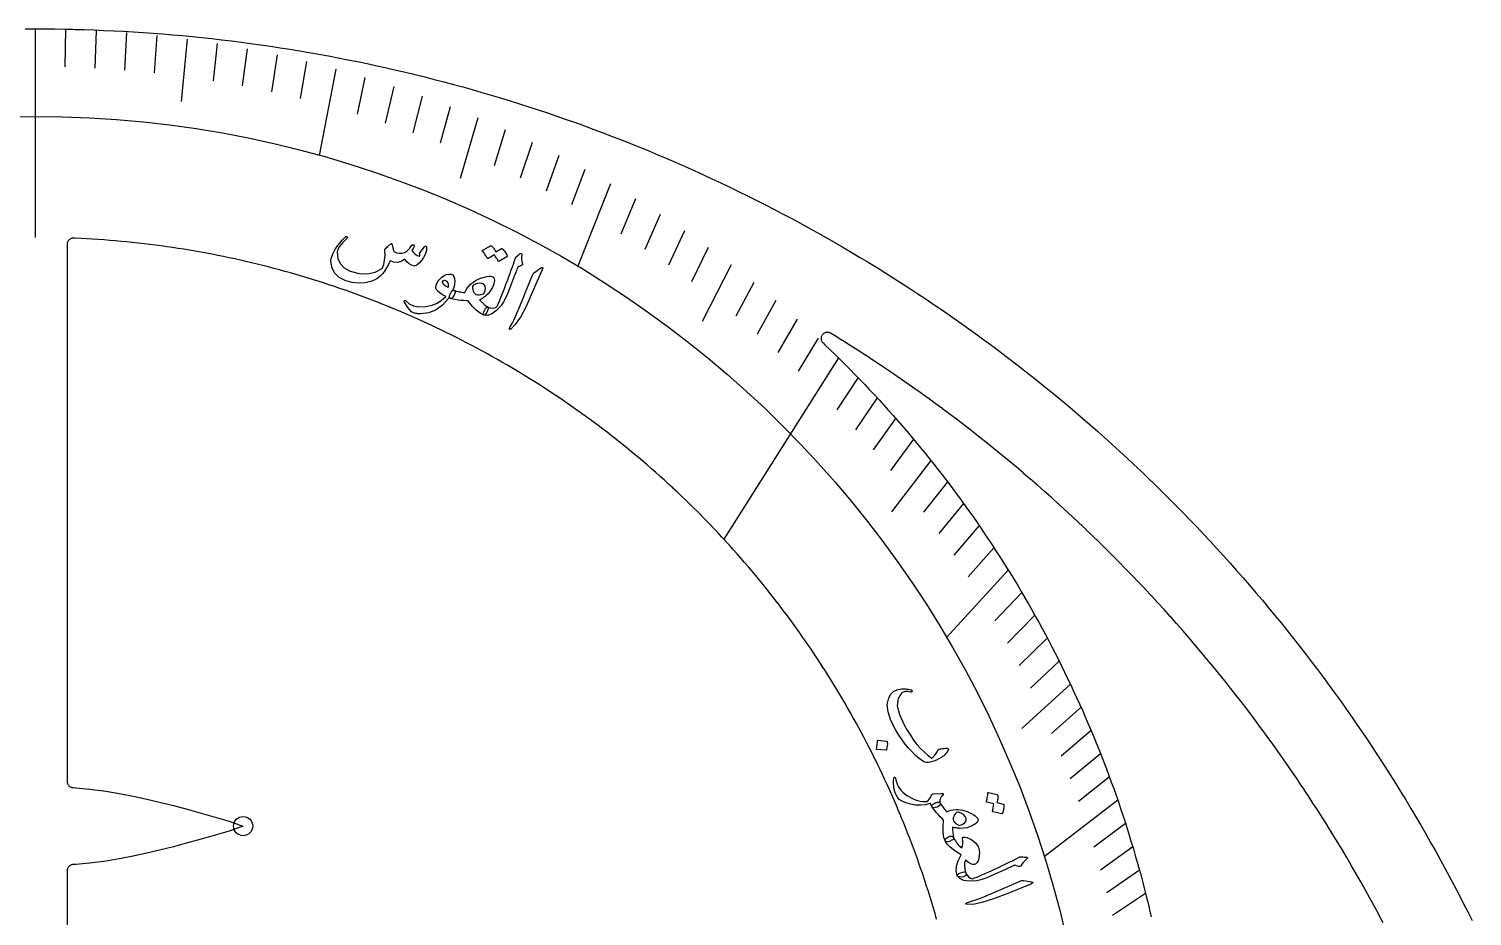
# Model space of a CAD drawing. Header units: millimetres. Extents: x -65 to 65, y -65 to 65.
# Drawn here: x -0.3 to 58.2, y 29 to 65 of the extents above; entities that cross this region are included whole.
import ezdxf

# ---------------------------------------------------------------- set-up
doc = ezdxf.new("R2010")
doc.units = ezdxf.units.MM
for name, color, linetype in [('CUT_INNER', 6, 'Continuous'), ('CUT_OUTER', 1, 'Continuous'), ('ENGRAVE', 7, 'Continuous'), ('ENGRAVE_FINE', 8, 'Continuous'), ('TEXT', 5, 'Continuous')]:
    doc.layers.add(name, color=color, linetype=linetype)

msp = doc.modelspace()

# ---------------------------------------------------------------- linework, layer by layer
at = {"layer": 'CUT_INNER'}
for points in [[(36.5372, 28.9279), (36.4734, 29.1504), (36.4729, 29.1519), (36.4078, 29.374), (36.4073, 29.3755), (36.3408, 29.5972), (36.3404, 29.5987), (36.2725, 29.82), (36.2721, 29.8215), (36.2028, 30.0424), (36.2024, 30.0438), (36.1318, 30.2643), (36.1313, 30.2657), (36.0594, 30.4858), (36.0589, 30.4872), (35.9856, 30.7068), (35.9851, 30.7082), (35.9105, 30.9274), (35.91, 30.9288), (35.834, 31.1475), (35.8335, 31.1489), (35.7562, 31.3671), (35.7557, 31.3686), (35.677, 31.5863), (35.6765, 31.5877), (35.5965, 31.8049), (35.596, 31.8064), (35.5146, 32.0231), (35.5141, 32.0245), (35.4315, 32.2408), (35.4309, 32.2422), (35.3469, 32.4579), (35.3464, 32.4593), (35.2611, 32.6745), (35.2605, 32.676), (35.1739, 32.8906), (35.1733, 32.892), (35.0854, 33.1062), (35.0848, 33.1076), (34.9956, 33.3212), (34.995, 33.3226), (34.9044, 33.5356), (34.9038, 33.537), (34.812, 33.7495), (34.8113, 33.7509), (34.7182, 33.9628), (34.7176, 33.9642), (34.6231, 34.1756), (34.6225, 34.177), (34.5267, 34.3877), (34.5261, 34.3891), (34.4291, 34.5993), (34.4284, 34.6007), (34.3301, 34.8102), (34.3294, 34.8116), (34.2298, 35.0206), (34.2291, 35.022), (34.1282, 35.2303), (34.1276, 35.2317), (34.0254, 35.4394), (34.0247, 35.4408), (33.9213, 35.6478), (33.9206, 35.6492), (33.8159, 35.8557), (33.8152, 35.857), (33.7092, 36.0628), (33.7085, 36.0642), (33.6013, 36.2693), (33.6006, 36.2707), (33.4921, 36.4752), (33.4913, 36.4765), (33.3816, 36.6803), (33.3809, 36.6817), (33.2699, 36.8848), (33.2691, 36.8862), (33.1569, 37.0886), (33.1561, 37.09), (33.0427, 37.2917), (33.0419, 37.2931), (32.9272, 37.4941), (32.9264, 37.4954), (32.8105, 37.6958), (32.8097, 37.6971), (32.6925, 37.8968), (32.6918, 37.8981), (32.5734, 38.097), (32.5726, 38.0983), (32.453, 38.2965), (32.4522, 38.2978), (32.3313, 38.4952), (32.3305, 38.4965), (32.2085, 38.6932), (32.2077, 38.6945), (32.0844, 38.8905), (32.0836, 38.8918), (31.9592, 39.087), (31.9583, 39.0883), (31.8327, 39.2827), (31.8319, 39.284), (31.705, 39.4776), (31.7042, 39.4789), (31.5762, 39.6718), (31.5753, 39.673), (31.4461, 39.8651), (31.4453, 39.8664), (31.3149, 40.0577), (31.314, 40.0589), (31.1825, 40.2494), (31.1816, 40.2507), (31.0489, 40.4403), (31.048, 40.4416), (30.9142, 40.6304), (30.9133, 40.6317), (30.7782, 40.8197), (30.7773, 40.8209), (30.6412, 41.0081), (30.6403, 41.0094), (30.5029, 41.1957), (30.502, 41.197), (30.3636, 41.3825), (30.3626, 41.3837), (30.223, 41.5683), (30.2221, 41.5696), (30.0814, 41.7534), (30.0804, 41.7546), (29.9386, 41.9375), (29.9376, 41.9387), (29.7947, 42.1208), (29.7937, 42.122), (29.6496, 42.3031), (29.6487, 42.3043), (29.5035, 42.4846), (29.5025, 42.4858), (29.3562, 42.6652), (29.3552, 42.6664), (29.2078, 42.8449), (29.2069, 42.846), (29.0584, 43.0236), (29.0574, 43.0248), (28.9078, 43.2015), (28.9068, 43.2026), (28.7561, 43.3784), (28.7551, 43.3795), (28.6034, 43.5543), (28.6024, 43.5555), (28.4496, 43.7294), (28.4486, 43.7305), (28.2947, 43.9035), (28.2937, 43.9046), (28.1388, 44.0766), (28.1377, 44.0777), (27.9817, 44.2488), (27.9807, 44.2499), (27.8237, 44.42), (27.8226, 44.4211), (27.6646, 44.5902), (27.6635, 44.5913), (27.5044, 44.7595), (27.5034, 44.7606), (27.3432, 44.9278), (27.3422, 44.9289), (27.181, 45.095), (27.1799, 45.0961), (27.0178, 45.2613), (27.0167, 45.2624), (26.8535, 45.4266), (26.8524, 45.4277), (26.6882, 45.5909), (26.6872, 45.5919), (26.522, 45.7541), (26.5209, 45.7552), (26.3547, 45.9163), (26.3536, 45.9174), (26.1864, 46.0775), (26.1853, 46.0786), (26.0172, 46.2377), (26.0161, 46.2387), (25.847, 46.3968), (25.8458, 46.3978), (25.6757, 46.5549), (25.6746, 46.5559), (25.5036, 46.7119), (25.5024, 46.7129), (25.3305, 46.8678), (25.3293, 46.8689), (25.1564, 47.0227), (25.1552, 47.0238), (24.9813, 47.1766), (24.9802, 47.1776), (24.8054, 47.3293), (24.8042, 47.3303), (24.6285, 47.481), (24.6273, 47.482), (24.4506, 47.6315), (24.4495, 47.6325), (24.2719, 47.781), (24.2707, 47.782), (24.0922, 47.9294), (24.091, 47.9304), (23.9116, 48.0767), (23.9104, 48.0776), (23.7302, 48.2228), (23.729, 48.2238), (23.5478, 48.3679), (23.5466, 48.3688), (23.3645, 48.5118), (23.3633, 48.5127), (23.1804, 48.6546), (23.1792, 48.6555), (22.9954, 48.7963), (22.9942, 48.7972), (22.8095, 48.9368), (22.8083, 48.9377), (22.6228, 49.0762), (22.6216, 49.0771), (22.4352, 49.2144), (22.434, 49.2153), (22.2468, 49.3515), (22.2455, 49.3524), (22.0575, 49.4874), (22.0563, 49.4883), (21.8674, 49.6222), (21.8662, 49.6231), (21.6765, 49.7558), (21.6752, 49.7567), (21.4848, 49.8882), (21.4835, 49.8891), (21.2922, 50.0194), (21.291, 50.0203), (21.0989, 50.1495), (21.0976, 50.1503), (20.9047, 50.2784), (20.9035, 50.2792), (20.7098, 50.406), (20.7085, 50.4069), (20.5141, 50.5325), (20.5128, 50.5333), (20.3176, 50.6578), (20.3163, 50.6586), (20.1204, 50.7818), (20.1191, 50.7826), (19.9224, 50.9047), (19.9211, 50.9055), (19.7236, 51.0263), (19.7223, 51.0271), (19.5241, 51.1467), (19.5228, 51.1475), (19.3239, 51.2659), (19.3226, 51.2667), (19.123, 51.3839), (19.1216, 51.3846), (18.9213, 51.5006), (18.9199, 51.5013), (18.7189, 51.6161), (18.7176, 51.6168), (18.5158, 51.7303), (18.5145, 51.731), (18.312, 51.8433), (18.3107, 51.844), (18.1075, 51.955), (18.1062, 51.9558), (17.9024, 52.0655), (17.901, 52.0662), (17.6965, 52.1747), (17.6952, 52.1754), (17.49, 52.2827), (17.4887, 52.2834), (17.2829, 52.3893), (17.2815, 52.39), (17.0751, 52.4948), (17.0737, 52.4954), (16.8666, 52.5989), (16.8652, 52.5996), (16.6575, 52.7017), (16.6561, 52.7024), (16.4478, 52.8033), (16.4464, 52.804), (16.2375, 52.9036), (16.2361, 52.9042), (16.0265, 53.0026), (16.0251, 53.0032), (15.815, 53.1003), (15.8136, 53.1009), (15.6028, 53.1966), (15.6014, 53.1973), (15.3901, 53.2917), (15.3887, 53.2924), (15.1768, 53.3855), (15.1754, 53.3861), (14.9629, 53.478), (14.9615, 53.4786), (14.7484, 53.5691), (14.747, 53.5697), (14.5334, 53.659), (14.532, 53.6596), (14.3179, 53.7475), (14.3165, 53.7481), (14.1018, 53.8347), (14.1004, 53.8352), (13.8852, 53.9205), (13.8837, 53.9211), (13.668, 54.0051), (13.6666, 54.0056), (13.4504, 54.0883), (13.4489, 54.0888), (13.2322, 54.1701), (13.2308, 54.1707), (13.0135, 54.2506), (13.0121, 54.2512), (12.7944, 54.3298), (12.793, 54.3303), (12.5748, 54.4077), (12.5733, 54.4082), (12.3547, 54.4841), (12.3532, 54.4846), (12.1341, 54.5593), (12.1326, 54.5598), (11.9131, 54.633), (11.9116, 54.6335), (11.6916, 54.7055), (11.6901, 54.7059), (11.4697, 54.7765), (11.4682, 54.777), (11.2473, 54.8462), (11.2458, 54.8467), (11.0245, 54.9145), (11.0231, 54.915), (10.8013, 54.9815), (10.7999, 54.9819), (10.5778, 55.0471), (10.5763, 55.0475), (10.3538, 55.1113), (10.3523, 55.1117), (10.1294, 55.1742), (10.1279, 55.1746), (9.9046, 55.2356), (9.9031, 55.236), (9.6795, 55.2957), (9.678, 55.2961), (9.454, 55.3544), (9.4525, 55.3548), (9.2281, 55.4117), (9.2266, 55.4121), (9.0019, 55.4677), (9.0004, 55.468), (8.7754, 55.5222), (8.7739, 55.5225), (8.5485, 55.5753), (8.547, 55.5757), (8.3213, 55.6271), (8.3198, 55.6274), (8.0938, 55.6775), (8.0923, 55.6778), (7.866, 55.7264), (7.8645, 55.7267), (7.6379, 55.774), (7.6364, 55.7743), (7.4095, 55.8202), (7.408, 55.8205), (7.1808, 55.8649), (7.1793, 55.8652), (6.9518, 55.9083), (6.9503, 55.9086), (6.7226, 55.9502), (6.7211, 55.9505), (6.4932, 55.9908), (6.4917, 55.991), (6.2635, 56.0299), (6.262, 56.0302), (6.0335, 56.0676), (6.032, 56.0679), (5.8034, 56.104), (5.8018, 56.1042), (5.573, 56.1389), (5.5715, 56.1391), (5.3424, 56.1723), (5.3409, 56.1726), (5.1116, 56.2044), (5.1101, 56.2046), (4.8806, 56.2351), (4.8791, 56.2353), (4.6494, 56.2643), (4.6479, 56.2645), (4.4181, 56.2921), (4.4165, 56.2923), (4.1865, 56.3185), (4.185, 56.3187), (3.9549, 56.3435), (3.9533, 56.3437), (3.723, 56.3671), (3.7215, 56.3672), (3.4911, 56.3892), (3.4896, 56.3893), (3.259, 56.4099), (3.2575, 56.41), (3.0268, 56.4292), (3.0252, 56.4293), (2.7944, 56.447), (2.7929, 56.4472), (2.562, 56.4635), (2.5605, 56.4636), (2.3295, 56.4785), (2.3279, 56.4786), (2.0969, 56.4921), (2.0953, 56.4921), (1.8642, 56.5042), (1.8626, 56.5043), (1.6314, 56.5149), (1.6298, 56.515), (1.56, 56.5178), (1.5348, 56.5175), (1.5098, 56.5147), (1.4852, 56.5095), (1.4613, 56.5017), (1.4382, 56.4916), (1.4163, 56.4793), (1.3958, 56.4648), (1.3768, 56.4483), (1.3595, 56.4299), (1.3442, 56.41), (1.331, 56.3886), (1.32, 56.366), (1.3113, 56.3424), (1.305, 56.318), (1.3013, 56.2931), (1.3, 56.268), (1.3, 34.5055), (1.3011, 34.4817), (1.3045, 34.4581), (1.3101, 34.435), (1.3179, 34.4125), (1.3278, 34.3908), (1.3397, 34.3702), (1.3535, 34.3508), (1.3691, 34.3329), (1.3864, 34.3164), (1.4051, 34.3017), (1.4251, 34.2889), (1.4463, 34.278), (1.4684, 34.2691), (1.4912, 34.2625), (1.5146, 34.258), (1.5383, 34.2557), (1.6464, 34.2507), (1.6517, 34.2503), (2.2119, 34.2003), (2.2166, 34.1998), (2.7774, 34.1283), (2.7816, 34.1277), (3.3429, 34.0369), (3.3465, 34.0363), (3.9085, 33.9287), (3.9114, 33.9281), (4.474, 33.8064), (4.4763, 33.8058), (5.0394, 33.6724), (5.0413, 33.672), (5.6049, 33.5293), (5.6063, 33.529), (6.1698, 33.3796), (6.7352, 33.2247), (7.3006, 33.0655), (7.3019, 33.0652), (7.8629, 32.9008), (7.87, 32.8985), (8.4257, 32.6988), (8.4308, 32.6966), (8.4257, 32.6945), (7.87, 32.4948), (7.8629, 32.4924), (7.3019, 32.3281), (7.3006, 32.3277), (6.7369, 32.169), (6.1718, 32.0142), (5.6063, 31.8642), (5.6049, 31.8639), (5.0413, 31.7213), (5.0394, 31.7208), (4.4763, 31.5874), (4.474, 31.5869), (3.9114, 31.4651), (3.9085, 31.4645), (3.3465, 31.357), (3.3429, 31.3564), (2.7816, 31.2656), (2.7774, 31.265), (2.2166, 31.1934), (2.2119, 31.1929), (1.6517, 31.1429), (1.6464, 31.1426), (1.5383, 31.1375), (1.5146, 31.1353), (1.4912, 31.1308), (1.4684, 31.1241), (1.4463, 31.1153), (1.4251, 31.1044), (1.4051, 31.0915), (1.3864, 31.0768), (1.3691, 31.0604), (1.3535, 31.0424), (1.3397, 31.023), (1.3278, 31.0024), (1.3179, 30.9808), (1.3101, 30.9583), (1.3045, 30.9351), (1.3011, 30.9116), (1.3, 30.8878), (1.3, 21.6859)], [(54.6359, 28.7747), (54.459, 29.1081), (54.4583, 29.1094), (54.2794, 29.4417), (54.2786, 29.443), (54.0977, 29.7742), (54.097, 29.7755), (53.914, 30.1056), (53.9132, 30.1069), (53.7282, 30.4358), (53.7275, 30.4371), (53.5405, 30.7649), (53.5397, 30.7662), (53.3507, 31.0928), (53.3499, 31.0942), (53.1589, 31.4196), (53.1581, 31.4209), (52.9651, 31.7452), (52.9643, 31.7465), (52.7694, 32.0696), (52.7686, 32.0709), (52.5716, 32.3928), (52.5708, 32.3941), (52.3718, 32.7147), (52.371, 32.716), (52.1701, 33.0355), (52.1693, 33.0367), (51.9664, 33.3549), (51.9656, 33.3562), (51.7608, 33.6732), (51.76, 33.6745), (51.5532, 33.9901), (51.5524, 33.9914), (51.3437, 34.3058), (51.3428, 34.3071), (51.1322, 34.6202), (51.1313, 34.6215), (50.9188, 34.9333), (50.918, 34.9346), (50.7035, 35.2451), (50.7026, 35.2463), (50.4863, 35.5555), (50.4854, 35.5568), (50.2672, 35.8646), (50.2663, 35.8659), (50.0462, 36.1724), (50.0453, 36.1736), (49.8233, 36.4788), (49.8224, 36.48), (49.5985, 36.7838), (49.5976, 36.785), (49.3719, 37.0875), (49.371, 37.0887), (49.1434, 37.3897), (49.1425, 37.3909), (48.913, 37.6905), (48.9121, 37.6917), (48.6809, 37.9899), (48.6799, 37.9912), (48.4468, 38.2879), (48.4459, 38.2891), (48.211, 38.5845), (48.21, 38.5857), (47.9733, 38.8796), (47.9724, 38.8808), (47.7339, 39.1732), (47.7329, 39.1744), (47.4926, 39.4653), (47.4916, 39.4665), (47.2496, 39.756), (47.2486, 39.7572), (47.0047, 40.0452), (47.0037, 40.0463), (46.7581, 40.3328), (46.7571, 40.334), (46.5098, 40.619), (46.5088, 40.6201), (46.2597, 40.9036), (46.2587, 40.9047), (46.0078, 41.1867), (46.0068, 41.1878), (45.7542, 41.4682), (45.7532, 41.4693), (45.4989, 41.7482), (45.4979, 41.7493), (45.2419, 42.0265), (45.2409, 42.0277), (44.9832, 42.3034), (44.9821, 42.3045), (44.7228, 42.5786), (44.7217, 42.5797), (44.4607, 42.8522), (44.4596, 42.8533), (44.1969, 43.1242), (44.1958, 43.1253), (43.9315, 43.3946), (43.9304, 43.3956), (43.6644, 43.6633), (43.6633, 43.6644), (43.3956, 43.9304), (43.3946, 43.9315), (43.1253, 44.1958), (43.1242, 44.1969), (42.8533, 44.4596), (42.8522, 44.4607), (42.5797, 44.7217), (42.5786, 44.7228), (42.3045, 44.9821), (42.3034, 44.9832), (42.0277, 45.2409), (42.0265, 45.2419), (41.7493, 45.4979), (41.7482, 45.4989), (41.4693, 45.7532), (41.4682, 45.7542), (41.1878, 46.0068), (41.1867, 46.0078), (40.9047, 46.2587), (40.9036, 46.2597), (40.6201, 46.5088), (40.619, 46.5098), (40.334, 46.7571), (40.3328, 46.7581), (40.0463, 47.0037), (40.0452, 47.0047), (39.7572, 47.2486), (39.756, 47.2496), (39.4665, 47.4916), (39.4653, 47.4926), (39.1744, 47.7329), (39.1732, 47.7339), (38.8808, 47.9724), (38.8796, 47.9733), (38.5857, 48.21), (38.5845, 48.211), (38.2891, 48.4459), (38.2879, 48.4468), (37.9912, 48.6799), (37.9899, 48.6809), (37.6917, 48.9121), (37.6905, 48.913), (37.3909, 49.1425), (37.3897, 49.1434), (37.0887, 49.371), (37.0875, 49.3719), (36.785, 49.5976), (36.7838, 49.5985), (36.48, 49.8224), (36.4788, 49.8233), (36.1736, 50.0453), (36.1724, 50.0462), (35.8659, 50.2663), (35.8646, 50.2672), (35.5568, 50.4854), (35.5555, 50.4863), (35.2463, 50.7026), (35.2451, 50.7035), (34.9346, 50.918), (34.9333, 50.9188), (34.6215, 51.1313), (34.6202, 51.1322), (34.3071, 51.3428), (34.3058, 51.3437), (33.9914, 51.5524), (33.9901, 51.5532), (33.6745, 51.76), (33.6732, 51.7608), (33.3562, 51.9656), (33.3549, 51.9664), (33.0367, 52.1693), (33.0355, 52.1701), (32.716, 52.371), (32.7147, 52.3718), (32.3941, 52.5708), (32.3928, 52.5716), (32.2355, 52.6678), (32.2141, 52.6795), (32.1916, 52.6891), (32.1683, 52.6964), (32.1444, 52.7014), (32.1201, 52.7041), (32.0957, 52.7044), (32.0713, 52.7023), (32.0473, 52.6978), (32.0238, 52.691), (32.0012, 52.682), (31.9795, 52.6707), (31.959, 52.6574), (31.9398, 52.6422), (31.9223, 52.6252), (31.9065, 52.6066), (31.8926, 52.5865), (31.8808, 52.5651), (31.8711, 52.5427), (31.8636, 52.5194), (31.8584, 52.4955), (31.8556, 52.4713), (31.8551, 52.4468), (31.8571, 52.4225), (31.8614, 52.3984), (31.868, 52.3749), (31.877, 52.3522), (31.888, 52.3304), (31.9012, 52.3098), (31.9163, 52.2906), (31.9332, 52.273), (32.0119, 52.1985), (32.2177, 52.0014), (32.4222, 51.8031), (32.6254, 51.6035), (32.8275, 51.4027), (33.0283, 51.2007), (33.2279, 50.9974), (33.4262, 50.7929), (33.6232, 50.5872), (33.819, 50.3803), (34.0136, 50.1722), (34.2068, 49.9629), (34.3988, 49.7524), (34.5894, 49.5408), (34.7788, 49.3279), (34.9668, 49.114), (35.1536, 48.8988), (35.339, 48.6826), (35.523, 48.4652), (35.7058, 48.2466), (35.8872, 48.027), (36.0672, 47.8062), (36.2459, 47.5844), (36.4232, 47.3614), (36.5992, 47.1374), (36.7737, 46.9123), (36.9469, 46.6861), (37.1187, 46.4589), (37.2891, 46.2306), (37.4581, 46.0013), (37.6257, 45.7709), (37.7919, 45.5396), (37.9566, 45.3072), (38.1199, 45.0738), (38.2818, 44.8394), (38.4423, 44.604), (38.6012, 44.3676), (38.7588, 44.1303), (38.9149, 43.892), (39.0695, 43.6527), (39.2226, 43.4125), (39.3743, 43.1714), (39.5245, 42.9293), (39.6732, 42.6864), (39.8204, 42.4425), (39.9661, 42.1977), (40.1103, 41.952), (40.253, 41.7055), (40.3941, 41.458), (40.5338, 41.2098), (40.6719, 40.9606), (40.8085, 40.7106), (40.9436, 40.4598), (41.0771, 40.2082), (41.2091, 39.9557), (41.3395, 39.7025), (41.4683, 39.4484), (41.5956, 39.1936), (41.7214, 38.938), (41.8455, 38.6816), (41.9681, 38.4245), (42.0891, 38.1666), (42.2086, 37.9079), (42.3264, 37.6486), (42.4426, 37.3885), (42.5573, 37.1277), (42.6703, 36.8663), (42.7818, 36.6041), (42.8916, 36.3413), (42.9998, 36.0778), (43.1064, 35.8136), (43.2114, 35.5488), (43.3147, 35.2833), (43.4164, 35.0172), (43.5165, 34.7505), (43.6149, 34.4832), (43.7117, 34.2153), (43.8069, 33.9468), (43.9004, 33.6777), (43.9922, 33.408), (44.0824, 33.1378), (44.1709, 32.8671), (44.2578, 32.5958), (44.343, 32.3239), (44.4265, 32.0516), (44.5084, 31.7788), (44.5886, 31.5054), (44.6671, 31.2316), (44.7439, 30.9573), (44.819, 30.6825), (44.8925, 30.4073), (44.9643, 30.1316), (45.0343, 29.8555), (45.1027, 29.5789), (45.1694, 29.302), (45.2343, 29.0246)]]:
    msp.add_lwpolyline(points, dxfattribs=at)
at = {"layer": 'CUT_OUTER'}
msp.add_lwpolyline([(-0.3988, 64.9988), (0, 65), (0.3988, 64.9988), (0.7976, 64.9951), (1.1964, 64.989), (1.5256, 64.9819), (1.5944, 64.9804), (1.9931, 64.9694), (2.3917, 64.956), (2.7902, 64.9401), (3.1886, 64.9217), (3.5869, 64.901), (3.9851, 64.8777), (4.3831, 64.852), (4.7809, 64.8239), (5.1786, 64.7934), (5.5761, 64.7604), (5.9733, 64.7249), (6.3704, 64.6871), (6.7671, 64.6468), (7.1637, 64.604), (7.56, 64.5589), (7.9559, 64.5113), (8.3516, 64.4612), (8.747, 64.4088), (9.142, 64.3539), (9.5367, 64.2966), (9.9311, 64.2369), (10.325, 64.1747), (10.7186, 64.1102), (11.1118, 64.0432), (11.5045, 63.9738), (11.8968, 63.902), (12.2887, 63.8278), (12.6801, 63.7512), (13.0711, 63.6722), (13.4615, 63.5908), (13.8514, 63.507), (14.2408, 63.4208), (14.6297, 63.3322), (15.018, 63.2413), (15.4058, 63.1479), (15.793, 63.0522), (16.1796, 62.9541), (16.5655, 62.8537), (16.9509, 62.7508), (17.3356, 62.6456), (17.7197, 62.5381), (18.103, 62.4282), (18.4858, 62.3159), (18.8678, 62.2013), (19.2491, 62.0844), (19.6297, 61.9651), (20.0095, 61.8435), (20.3886, 61.7196), (20.7669, 61.5933), (21.1444, 61.4647), (21.5212, 61.3338), (21.8971, 61.2006), (22.2722, 61.0651), (22.6465, 60.9273), (23.0199, 60.7872), (23.3925, 60.6448), (23.7641, 60.5001), (24.1349, 60.3532), (24.5048, 60.204), (24.8737, 60.0525), (25.2417, 59.8987), (25.6088, 59.7427), (25.9749, 59.5844), (26.34, 59.4239), (26.7041, 59.2612), (27.0672, 59.0962), (27.4293, 58.929), (27.7904, 58.7596), (28.1504, 58.588), (28.5094, 58.4142), (28.8673, 58.2381), (29.2241, 58.0599), (29.5798, 57.8795), (29.9343, 57.6969), (30.2878, 57.5122), (30.6401, 57.3252), (30.9913, 57.1362), (31.3413, 56.9449), (31.6901, 56.7515), (32.0377, 56.556), (32.3841, 56.3584), (32.7293, 56.1586), (33.0733, 55.9567), (33.416, 55.7528), (33.7575, 55.5467), (34.0977, 55.3385), (34.4366, 55.1282), (34.7742, 54.9159), (35.1105, 54.7015), (35.4455, 54.485), (35.7791, 54.2665), (36.1114, 54.0459), (36.4424, 53.8234), (36.7719, 53.5987), (37.1001, 53.3721), (37.4269, 53.1435), (37.7523, 52.9128), (38.0762, 52.6802), (38.3988, 52.4455), (38.7198, 52.2089), (39.0395, 51.9704), (39.3576, 51.7299), (39.6743, 51.4874), (39.9894, 51.243), (40.3031, 50.9967), (40.6153, 50.7484), (40.9259, 50.4982), (41.235, 50.2462), (41.5425, 49.9922), (41.8485, 49.7364), (42.1529, 49.4786), (42.4557, 49.2191), (42.7569, 48.9576), (43.0565, 48.6944), (43.3544, 48.4293), (43.6508, 48.1623), (43.9455, 47.8936), (44.2385, 47.623), (44.5299, 47.3507), (44.8196, 47.0766), (45.1076, 46.8007), (45.3939, 46.523), (45.6785, 46.2436), (45.9614, 45.9625), (46.2426, 45.6796), (46.522, 45.395), (46.7996, 45.1087), (47.0755, 44.8207), (47.3497, 44.531), (47.622, 44.2396), (47.8926, 43.9466), (48.1613, 43.6519), (48.4282, 43.3556), (48.6934, 43.0576), (48.9566, 42.758), (49.2181, 42.4568), (49.4777, 42.154), (49.7354, 41.8496), (49.9912, 41.5437), (50.2452, 41.2362), (50.4973, 40.9271), (50.7474, 40.6165), (50.9957, 40.3043), (51.242, 39.9907), (51.4865, 39.6755), (51.7289, 39.3588), (51.9695, 39.0407), (52.208, 38.7211), (52.4446, 38.4), (52.6793, 38.0775), (52.9119, 37.7535), (53.1426, 37.4282), (53.3712, 37.1014), (53.5979, 36.7732), (53.8225, 36.4436), (54.0451, 36.1127), (54.2657, 35.7804), (54.4842, 35.4468), (54.7007, 35.1118), (54.9151, 34.7755), (55.1274, 34.4379), (55.3377, 34.099), (55.5459, 33.7588), (55.752, 33.4173), (55.956, 33.0746), (56.1578, 32.7307), (56.3576, 32.3855), (56.5553, 32.039), (56.7508, 31.6914), (56.9442, 31.3426), (57.1354, 30.9926), (57.3245, 30.6415), (57.5115, 30.2891), (57.6962, 29.9357), (57.8788, 29.5811), (58.0592, 29.2254), (58.2375, 28.8686)], dxfattribs=at)
at = {"layer": 'ENGRAVE'}
for points in [[(0, 65), (0, 56.55)], [(12.1922, 63.3705), (11.5196, 59.8745)], [(23.3194, 58.7184), (21.9937, 55.3804)], [(32.5533, 51.6747), (27.9185, 44.3175)], [(39.4359, 43.0725), (36.9386, 40.3449)], [(43.8779, 33.7429), (40.8976, 31.4509)]]:
    msp.add_lwpolyline(points, dxfattribs=at)
for centre, radius in [((0, 18.5742), 42.8768), ((8.4317, 32.6966), 0.39)]:
    msp.add_circle(centre, radius, dxfattribs=at)
at = {"layer": 'ENGRAVE_FINE'}
for points in [[(1.2377, 64.9835), (1.2087, 63.4627)], [(2.4742, 64.934), (2.4163, 63.4139)], [(3.7085, 64.8516), (3.6216, 63.3327)], [(4.9394, 64.7365), (4.8236, 63.2192)], [(6.1658, 64.5887), (5.9247, 62.0633)], [(7.3865, 64.4086), (7.2131, 62.8959)], [(8.6007, 64.1964), (8.3984, 62.6866)], [(9.807, 63.9524), (9.576, 62.4461)], [(11.0045, 63.6769), (10.7449, 62.1745)], [(13.3691, 63.0334), (13.0523, 61.5402)], [(14.534, 62.6663), (14.1889, 61.1784)], [(15.6862, 62.2697), (15.3128, 60.7875)], [(16.8247, 61.8441), (16.4231, 60.368)], [(17.9485, 61.3902), (17.2324, 58.9406)], [(19.0569, 60.9085), (18.5993, 59.446)], [(20.1489, 60.3998), (19.6636, 58.9448)], [(21.2238, 59.8647), (20.7108, 58.4177)], [(22.2809, 59.304), (21.7404, 57.8654)], [(24.3387, 58.1088), (23.7437, 56.6882)], [(25.338, 57.4759), (24.716, 56.065)], [(26.3169, 56.8205), (25.6681, 55.4197)], [(27.2747, 56.1434), (26.5993, 54.7532)], [(28.2109, 55.4456), (27.0408, 53.1458)], [(29.1251, 54.7278), (28.3971, 53.3599)], [(30.0168, 53.991), (29.2629, 52.6348)], [(30.8856, 53.2359), (30.1059, 51.892)], [(31.7312, 52.4635), (30.926, 51.1322)], [(33.3515, 50.8703), (32.496, 49.5654)], [(34.1256, 50.0511), (33.2454, 48.7601)], [(34.8755, 49.2182), (33.9708, 47.9414)], [(35.601, 48.3723), (34.672, 47.1101)], [(36.3019, 47.5143), (34.7124, 45.434)], [(36.9781, 46.6451), (36.0015, 45.4132)], [(37.6296, 45.7655), (36.6297, 44.5494)], [(38.2564, 44.8763), (37.2334, 43.6763)], [(38.8585, 43.9784), (37.8127, 42.7948)], [(39.9886, 42.1595), (38.8983, 41.01)], [(40.5168, 41.2402), (39.4047, 40.1082)], [(41.0206, 40.3152), (39.887, 39.2011)], [(41.5001, 39.3853), (40.3454, 38.2895)], [(41.9554, 38.4513), (39.9942, 36.6538)], [(42.3869, 37.5138), (41.1911, 36.4555)], [(42.7946, 36.5736), (41.5787, 35.5345)], [(43.1789, 35.6313), (41.9433, 34.6117)], [(43.5399, 34.6875), (42.285, 33.6878)], [(44.1932, 32.798), (42.9009, 31.8389)], [(44.4861, 31.8535), (43.1757, 30.9152)], [(44.757, 30.9099), (43.4288, 29.9927)], [(45.006, 29.9678), (43.6605, 29.0719)]]:
    msp.add_lwpolyline(points, dxfattribs=at)
at = {"layer": 'TEXT'}
for points in [[(15.7768, 56.1676), (15.7904, 56.1813), (15.804, 56.1895), (15.8176, 56.1921), (15.831, 56.1892), (15.8463, 56.1805), (15.8576, 56.1691), (15.8649, 56.1549), (15.8682, 56.138), (15.8701, 56.0817), (15.8609, 56.0168), (15.8407, 55.9432), (15.8095, 55.8609), (15.7452, 55.7322), (15.6671, 55.6171), (15.5755, 55.5154), (15.4704, 55.4271), (15.4393, 55.4083), (15.4089, 55.3964), (15.3792, 55.3913), (15.3502, 55.3932), (15.2558, 55.4255), (15.1635, 55.4826), (15.0729, 55.5647), (14.9839, 55.6717), (14.8352, 55.5786), (14.6872, 55.5362), (14.5396, 55.5443), (14.3918, 55.6029), (14.3557, 55.5243), (14.3188, 55.4497), (14.2809, 55.379), (14.2422, 55.3123), (14.2024, 55.2489), (14.1614, 55.1884), (14.1192, 55.1309), (14.0757, 55.0763), (13.9875, 54.9816), (13.887, 54.9013), (13.7743, 54.8354), (13.6496, 54.7837), (13.3792, 54.7156), (13.1137, 54.6943), (12.8524, 54.7197), (12.5943, 54.7921), (12.3231, 54.9303), (12.1323, 55.1121), (12.0216, 55.3388), (11.9913, 55.6112), (12.0043, 55.7016), (12.0346, 55.8035), (12.0824, 55.917), (12.1476, 56.0419), (12.2308, 56.1751), (12.3311, 56.309), (12.4487, 56.4436), (12.5838, 56.5788), (12.5937, 56.5868), (12.6041, 56.5915), (12.6151, 56.5927), (12.6265, 56.5905), (12.637, 56.5859), (12.6455, 56.5799), (12.6519, 56.5724), (12.6562, 56.5634), (12.6573, 56.552), (12.6552, 56.5411), (12.6502, 56.5307), (12.642, 56.5207), (12.4671, 56.3394), (12.3423, 56.1838), (12.267, 56.0544), (12.2407, 55.9514), (12.2637, 55.6977), (12.3603, 55.4865), (12.5303, 55.3171), (12.774, 55.1884), (13.1412, 55.0848), (13.4786, 55.0679), (13.7881, 55.1384), (14.0706, 55.2973), (14.1286, 55.4508), (14.1657, 55.6221), (14.1817, 55.8113), (14.1761, 56.0184), (14.1737, 56.0401), (14.1748, 56.0582), (14.1795, 56.0729), (14.1878, 56.0839), (14.2246, 56.1188), (14.2594, 56.1514), (14.2923, 56.1816), (14.3233, 56.2096), (14.3522, 56.2349), (14.3787, 56.2569), (14.403, 56.2757), (14.4249, 56.2912), (14.4362, 56.297), (14.446, 56.2974), (14.4543, 56.2923), (14.461, 56.2818), (14.4638, 56.2747), (14.4675, 56.264), (14.4719, 56.2497), (14.4772, 56.2318), (14.4827, 56.2105), (14.4882, 56.1859), (14.4935, 56.1581), (14.4986, 56.1271), (14.5099, 56.0668), (14.5216, 56.0218), (14.5337, 55.9919), (14.5461, 55.9772), (14.6421, 55.9301), (14.7478, 55.908), (14.8636, 55.9107), (14.9896, 55.9382), (15.0435, 55.9684), (15.1085, 56.027), (15.1847, 56.1142), (15.272, 56.2299), (15.2804, 56.2409), (15.2909, 56.2488), (15.3035, 56.2536), (15.3182, 56.2553), (15.3312, 56.255), (15.3426, 56.252), (15.3524, 56.2464), (15.3605, 56.2381), (15.3655, 56.2085), (15.3528, 56.1617), (15.3226, 56.0979), (15.2748, 56.017), (15.3327, 55.9386), (15.4022, 55.874), (15.4835, 55.8232), (15.5765, 55.7861), (15.5868, 55.8142), (15.5926, 55.8381), (15.5939, 55.8577), (15.5906, 55.8733), (15.5858, 55.8886), (15.5848, 55.9023), (15.5876, 55.9144), (15.5943, 55.9249)], [(18.9022, 56.0945), (18.9093, 56.0967), (18.9174, 56.096), (18.9265, 56.0926), (18.9366, 56.0864), (18.9675, 56.0539), (18.9964, 56.0206), (19.0234, 55.9865), (19.0485, 55.9517), (19.0718, 55.9157), (19.0933, 55.8783), (19.1132, 55.8394), (19.1314, 55.799), (19.1335, 55.7885), (19.132, 55.7792), (19.1269, 55.7711), (19.1183, 55.7643), (18.7951, 55.5805), (18.7883, 55.5794), (18.781, 55.5831), (18.7732, 55.5917), (18.7648, 55.6051), (18.76, 55.616), (18.7512, 55.632), (18.7384, 55.6532), (18.7217, 55.6796), (18.7009, 55.7114), (18.6759, 55.749), (18.6465, 55.7924), (18.6129, 55.8417), (18.3613, 55.6974), (18.3513, 55.694), (18.342, 55.6966), (18.3333, 55.7052), (18.3252, 55.7198), (18.3181, 55.7324), (18.3067, 55.7517), (18.2909, 55.7777), (18.2707, 55.8104), (18.2456, 55.85), (18.2151, 55.8968), (18.1791, 55.9507), (18.1377, 56.0117), (18.1344, 56.0201), (18.1344, 56.0269), (18.1378, 56.0321), (18.1445, 56.0356), (18.4632, 56.2124), (18.4702, 56.2146), (18.4783, 56.214), (18.4874, 56.2107), (18.4975, 56.2046), (18.5248, 56.1788), (18.5502, 56.1518), (18.5739, 56.1237), (18.5958, 56.0945), (18.6161, 56.0644), (18.6348, 56.0335), (18.6519, 56.002), (18.6674, 55.9699)], [(19.4955, 55.7574), (19.5522, 55.803), (19.5967, 55.8393), (19.6292, 55.8664), (19.6496, 55.8843), (19.6637, 55.895), (19.6777, 55.9007), (19.6914, 55.9012), (19.7048, 55.8967), (19.7177, 55.8871), (19.7258, 55.8741), (19.7291, 55.8579), (19.7276, 55.8385), (19.7182, 55.7443), (19.7188, 55.6545), (19.7295, 55.5692), (19.7502, 55.4883), (19.7548, 55.4635), (19.7483, 55.4418), (19.7307, 55.4231), (19.7021, 55.4074), (19.5598, 55.3397), (19.5388, 55.2866), (19.5182, 55.2344), (19.4981, 55.1832), (19.4785, 55.1328), (19.4593, 55.0834), (19.4406, 55.0348), (19.4224, 54.9872), (19.4046, 54.9405), (19.2393, 54.5085), (19.1006, 54.1758), (18.9894, 53.9419), (18.9061, 53.8068), (18.7027, 53.5896), (18.5151, 53.4489), (18.3429, 53.3848), (18.1856, 53.3972), (18.182, 53.399), (18.1785, 53.4009), (18.1749, 53.4027), (18.1714, 53.4046), (18.1609, 53.436), (18.1716, 53.4898), (18.2036, 53.5659), (18.2568, 53.6644), (18.2793, 53.6993), (18.3033, 53.7208), (18.3288, 53.7288), (18.3559, 53.7234), (18.4566, 53.694), (18.5498, 53.6873), (18.6358, 53.7034), (18.7146, 53.7423), (18.7517, 53.8195), (18.7919, 53.9084), (18.8352, 54.009), (18.8813, 54.1213), (18.9305, 54.2448), (18.9825, 54.3789), (19.0373, 54.5237), (19.095, 54.6791), (19.1527, 54.8313), (19.204, 54.9683), (19.2489, 55.0902), (19.2876, 55.1969), (19.3204, 55.2882), (19.3479, 55.3639), (19.3701, 55.4238), (19.3871, 55.468), (19.4576, 55.6942), (19.4671, 55.7152), (19.4766, 55.7327), (19.486, 55.7468), (19.4955, 55.7574)], [(16.7367, 54.0665), (16.5089, 53.8017), (16.2488, 53.612), (15.9567, 53.4964), (15.6324, 53.4538), (15.5898, 53.4537), (15.5485, 53.4549), (15.5083, 53.4576), (15.4693, 53.4616), (15.4318, 53.4671), (15.3962, 53.4744), (15.3623, 53.4833), (15.3303, 53.4939), (15.2586, 53.5389), (15.175, 53.6251), (15.079, 53.7525), (14.9699, 53.9209), (14.9597, 53.9427), (14.9561, 53.9612), (14.959, 53.9763), (14.9685, 53.9881), (14.9815, 53.9948), (14.9948, 53.9947), (15.0084, 53.9879), (15.0223, 53.9742), (15.1588, 53.8523), (15.3372, 53.7754), (15.5583, 53.7428), (15.8229, 53.7537), (16.0563, 53.7981), (16.27, 53.877), (16.464, 53.9908), (16.6383, 54.1398), (16.6408, 54.1469), (16.6412, 54.1532), (16.6397, 54.1587), (16.6361, 54.1635), (16.5143, 54.2292), (16.4143, 54.2933), (16.3363, 54.356), (16.2801, 54.4175), (16.247, 54.4881), (16.2419, 54.5673), (16.2648, 54.655), (16.316, 54.7513), (16.324, 54.7636), (16.3326, 54.7758), (16.3418, 54.7881), (16.3515, 54.8004), (16.3619, 54.8129), (16.3731, 54.826), (16.385, 54.8395), (16.3978, 54.8535), (16.4895, 54.9402), (16.5825, 55.0043), (16.6768, 55.0458), (16.7722, 55.0648), (16.8586, 55.0593), (16.9257, 55.0277), (16.9732, 54.97), (17.0012, 54.8864), (17.0113, 54.7835), (17.0036, 54.673), (16.9781, 54.5551), (16.9348, 54.4297), (16.9421, 54.4264), (16.9492, 54.4234), (16.9563, 54.4208), (16.9632, 54.4185), (16.9701, 54.4163), (16.9771, 54.4136), (16.9842, 54.4107), (16.9915, 54.4074), (17.0136, 54.3904), (17.0253, 54.3653), (17.0263, 54.3323), (17.0168, 54.2912), (17.0008, 54.2487), (16.9804, 54.2078), (16.9558, 54.1683), (16.9268, 54.1303), (16.8976, 54.0986), (16.872, 54.0782), (16.8502, 54.0691), (16.8321, 54.0712), (16.7632, 54.1038), (16.7595, 54.0973), (16.7539, 54.0889), (16.7463, 54.0787), (16.7367, 54.0665)], [(20.4506, 55.2876), (20.5233, 55.3336), (20.5651, 55.3407), (20.5759, 55.3089), (20.5557, 55.2382), (20.1498, 54.3172), (19.8971, 53.7538), (19.6661, 53.3202), (19.4586, 53.0154), (19.275, 52.839), (19.2537, 52.8282), (19.2382, 52.8246), (19.2284, 52.8283), (19.2245, 52.8392), (19.2243, 52.8532), (19.2275, 52.8692), (19.2343, 52.8874), (19.2445, 52.9077), (19.3311, 53.0622), (19.4159, 53.23), (19.4987, 53.4112), (19.5795, 53.6058), (19.6014, 53.6562), (19.6593, 53.793), (19.7529, 54.0165), (19.8819, 54.3267), (20.1597, 55.0188), (20.1769, 55.0543), (20.1963, 55.085), (20.218, 55.111), (20.2419, 55.1322)], [(16.7559, 54.5633), (16.7488, 54.6491), (16.7287, 54.7168), (16.6955, 54.7662), (16.6493, 54.7973), (16.6159, 54.8031), (16.5835, 54.8027), (16.5523, 54.7962), (16.5222, 54.7835), (16.5105, 54.7748), (16.5038, 54.7627), (16.5023, 54.7471), (16.5058, 54.7281), (16.5285, 54.677), (16.573, 54.6287), (16.6393, 54.5833), (16.7274, 54.5404), (16.7374, 54.538), (16.7455, 54.541), (16.7517, 54.5494), (16.7559, 54.5633)], [(18.551, 54.9524), (18.5562, 54.9496), (18.5609, 54.9467), (18.5651, 54.9439), (18.5686, 54.9411), (18.5718, 54.9382), (18.5749, 54.935), (18.5778, 54.9317), (18.5806, 54.9281), (18.6043, 54.8743), (18.6142, 54.8132), (18.6103, 54.7448), (18.5926, 54.6692), (18.5365, 54.5259), (18.4628, 54.3968), (18.3716, 54.282), (18.2631, 54.1811), (18.235, 54.1588), (18.206, 54.1369), (18.1762, 54.1154), (18.1454, 54.0944), (18.1138, 54.0738), (18.0812, 54.0537), (18.0478, 54.034), (18.0136, 54.0147), (18.059, 53.9676), (18.1036, 53.9235), (18.1474, 53.8822), (18.1903, 53.8439), (18.2326, 53.8087), (18.2742, 53.7768), (18.3153, 53.7484), (18.3559, 53.7234), (18.3691, 53.7093), (18.3728, 53.6857), (18.3669, 53.6527), (18.3516, 53.6103), (18.3044, 53.5072), (18.261, 53.4373), (18.2214, 53.4007), (18.1856, 53.3972), (18.0334, 53.4773), (17.8781, 53.602), (17.7187, 53.771), (17.5545, 53.9844), (17.4643, 53.9857), (17.3656, 53.9909), (17.2584, 54.0001), (17.1426, 54.0131), (17.0282, 54.0285), (16.9377, 54.0435), (16.8712, 54.0583), (16.8284, 54.0729), (16.8104, 54.0877), (16.8, 54.1113), (16.797, 54.1438), (16.8015, 54.1851), (16.8065, 54.2077), (16.813, 54.2295), (16.8211, 54.2505), (16.8308, 54.2708), (16.8417, 54.2905), (16.8532, 54.31), (16.8654, 54.3291), (16.8783, 54.3478), (16.9069, 54.3801), (16.9345, 54.4005), (16.9608, 54.4089), (16.9861, 54.4054), (17.043, 54.3901), (17.0988, 54.3761), (17.1536, 54.3633), (17.2074, 54.3519), (17.2606, 54.3414), (17.3136, 54.3318), (17.3666, 54.323), (17.4194, 54.3151), (17.4528, 54.4009), (17.4995, 54.4841), (17.5599, 54.5647), (17.6338, 54.6426), (17.7022, 54.7011), (17.7749, 54.7545), (17.852, 54.8029), (17.9334, 54.8462), (18.0195, 54.8842), (18.111, 54.9166), (18.2077, 54.9435), (18.3097, 54.9646), (18.3859, 54.9742), (18.4516, 54.9754), (18.5066, 54.9681), (18.551, 54.9524)], [(18.1885, 54.6503), (18.0997, 54.6889), (18.0011, 54.6973), (17.8928, 54.6755), (17.7751, 54.6234), (17.748, 54.6003), (17.7325, 54.5623), (17.7284, 54.5096), (17.7359, 54.4421), (17.7553, 54.3726), (17.7836, 54.3157), (17.821, 54.2714), (17.8674, 54.2396), (17.9265, 54.2211), (17.9982, 54.2185), (18.0826, 54.2316), (18.1797, 54.2605), (18.2367, 54.3852), (18.2572, 54.4918), (18.2411, 54.5801), (18.1885, 54.6503)], [(37.0022, 35.7793), (36.9827, 35.7394), (36.9589, 35.7001), (36.9309, 35.6615), (36.8986, 35.6236), (36.8623, 35.5864), (36.8222, 35.5501), (36.7783, 35.5146), (36.7307, 35.48), (36.6315, 35.418), (36.5285, 35.3667), (36.4218, 35.326), (36.3113, 35.296), (36.2079, 35.2798), (36.1188, 35.2789), (36.0439, 35.2934), (35.9832, 35.3234), (35.8316, 35.4368), (35.6842, 35.5625), (35.5407, 35.7005), (35.4011, 35.8509), (35.2655, 36.0138), (35.1343, 36.1895), (35.0073, 36.3782), (34.8842, 36.5798), (34.6836, 36.973), (34.5676, 37.3222), (34.5376, 37.6295), (34.5948, 37.8961), (34.6759, 38.0385), (34.7883, 38.1466), (34.9326, 38.2201), (35.1088, 38.2585), (35.15, 38.2611), (35.1932, 38.2616), (35.2385, 38.2599), (35.2859, 38.2561), (35.3353, 38.2501), (35.3867, 38.242), (35.4403, 38.2316), (35.4959, 38.2191), (35.5125, 38.2138), (35.5254, 38.2058), (35.5345, 38.1952), (35.5398, 38.1818), (35.5413, 38.1717), (35.5394, 38.1615), (35.534, 38.1511), (35.5252, 38.1407), (35.5158, 38.1328), (35.5051, 38.1284), (35.4931, 38.1274), (35.4798, 38.1298), (35.4262, 38.1407), (35.373, 38.1476), (35.3203, 38.1505), (35.268, 38.1495), (35.2212, 38.1426), (35.1796, 38.1298), (35.143, 38.1109), (35.1115, 38.086), (34.971, 37.8622), (34.9435, 37.5746), (35.0272, 37.2223), (35.2198, 36.8031), (35.3442, 36.5823), (35.4722, 36.3765), (35.6041, 36.1856), (35.74, 36.0095), (35.8803, 35.848), (36.0254, 35.7007), (36.1754, 35.5677), (36.3306, 35.449), (36.4, 35.4998), (36.4685, 35.5742), (36.5361, 35.6722), (36.6026, 35.7939), (36.6112, 35.8008), (36.6295, 35.8088), (36.6574, 35.818), (36.695, 35.8282), (36.6992, 35.8282), (36.7027, 35.8284), (36.7056, 35.8289), (36.7078, 35.8297), (36.7607, 35.8396), (36.8218, 35.8466), (36.8912, 35.8504), (36.9687, 35.851), (36.9942, 35.8471), (37.0083, 35.8339), (37.011, 35.8113), (37.0022, 35.7793)], [(34.5111, 36.1424), (34.5179, 36.1404), (34.5237, 36.1356), (34.5287, 36.1281), (34.5327, 36.118), (34.5387, 36.0349), (34.5362, 35.9526), (34.525, 35.8711), (34.5053, 35.7905), (34.5007, 35.7813), (34.4946, 35.7753), (34.487, 35.7723), (34.4778, 35.7724), (34.1175, 35.7976), (34.1078, 35.8003), (34.1022, 35.8074), (34.1008, 35.8187), (34.1035, 35.8343), (34.1059, 35.8477), (34.109, 35.8687), (34.1128, 35.8973), (34.1175, 35.9333), (34.1226, 35.9773), (34.1279, 36.0297), (34.1335, 36.0906), (34.1392, 36.1599), (34.1411, 36.1697), (34.1447, 36.176), (34.1502, 36.1788), (34.1574, 36.1781)], [(36.402, 34.0091), (36.7522, 34.0205), (36.7816, 34.0177), (36.7986, 34.0102), (36.8032, 33.998), (36.7953, 33.9812), (36.7556, 33.9277), (36.7231, 33.8783), (36.6976, 33.8331), (36.6793, 33.792), (36.6691, 33.751), (36.6667, 33.71), (36.672, 33.669), (36.6851, 33.6278), (36.6908, 33.5842), (36.671, 33.5434), (36.6258, 33.5053), (36.5552, 33.47), (36.4796, 33.4457), (36.4193, 33.4406), (36.3743, 33.4547), (36.3446, 33.4881), (36.3309, 33.5174), (36.3179, 33.5476), (36.3057, 33.5786), (36.2942, 33.6105), (36.2905, 33.6152), (36.2843, 33.6183), (36.2754, 33.6198), (36.2638, 33.6196), (36.0769, 33.5653), (35.8835, 33.5413), (35.6835, 33.5472), (35.4769, 33.5827), (35.2865, 33.638), (35.135, 33.7041), (35.0222, 33.7816), (34.948, 33.8706), (34.8981, 33.963), (34.8586, 34.0504), (34.8295, 34.1328), (34.8107, 34.2103), (34.8052, 34.2499), (34.8005, 34.2928), (34.7964, 34.339), (34.793, 34.3885), (34.7909, 34.4412), (34.7906, 34.4973), (34.792, 34.5567), (34.7953, 34.6194), (34.7955, 34.6348), (34.798, 34.6476), (34.8029, 34.6577), (34.8102, 34.6651), (34.821, 34.6728), (34.8307, 34.6767), (34.8393, 34.6769), (34.8469, 34.6734), (34.8548, 34.6679), (34.8608, 34.6604), (34.8648, 34.6509), (34.867, 34.6395), (34.8948, 34.5165), (34.931, 34.406), (34.9758, 34.3081), (35.0292, 34.2226), (35.0943, 34.1434), (35.1669, 34.0698), (35.2472, 34.0017), (35.3351, 33.9392), (35.4306, 33.8817), (35.5336, 33.829), (35.6441, 33.781), (35.762, 33.7377), (35.8642, 33.7106), (35.9607, 33.6954), (36.0516, 33.6923), (36.1368, 33.7011), (36.1868, 33.7299), (36.2356, 33.7827), (36.2831, 33.8596), (36.3292, 33.9607), (36.3403, 33.9797), (36.3562, 33.994), (36.3767, 34.0038), (36.402, 34.0091)], [(39.2376, 33.5904), (39.2442, 33.5872), (39.2498, 33.5813), (39.2542, 33.5726), (39.2574, 33.5612), (39.2584, 33.5164), (39.2574, 33.4723), (39.2544, 33.4289), (39.2495, 33.3863), (39.2425, 33.344), (39.2332, 33.3018), (39.2217, 33.2597), (39.208, 33.2176), (39.2025, 33.2084), (39.1951, 33.2025), (39.186, 33.1999), (39.175, 33.2007), (38.8123, 33.2824), (38.8065, 33.2862), (38.8036, 33.2938), (38.8036, 33.3054), (38.8064, 33.321), (38.8102, 33.3323), (38.8145, 33.3501), (38.8193, 33.3744), (38.8247, 33.4051), (38.8307, 33.4426), (38.8375, 33.4873), (38.8451, 33.5391), (38.8534, 33.5982), (38.5702, 33.6609), (38.5606, 33.6651), (38.5554, 33.6733), (38.5548, 33.6855), (38.5586, 33.7018), (38.5618, 33.7159), (38.5664, 33.7378), (38.5722, 33.7677), (38.5793, 33.8055), (38.5874, 33.8517), (38.5963, 33.9068), (38.606, 33.9708), (38.6165, 34.0439), (38.6197, 34.0523), (38.6243, 34.0573), (38.6303, 34.0589), (38.6376, 34.057), (38.9922, 33.9731), (38.999, 33.97), (39.0046, 33.9642), (39.009, 33.9556), (39.0124, 33.9442), (39.0152, 33.9068), (39.0159, 33.8697), (39.0145, 33.833), (39.011, 33.7966), (39.0057, 33.7607), (38.9987, 33.7253), (38.9902, 33.6905), (38.98, 33.6563)], [(38.2089, 32.9824), (38.2109, 32.9767), (38.2124, 32.9715), (38.2136, 32.9666), (38.2143, 32.9622), (38.2147, 32.9579), (38.2148, 32.9535), (38.2148, 32.949), (38.2144, 32.9444), (38.1958, 32.8887), (38.1619, 32.8369), (38.113, 32.789), (38.049, 32.7449), (37.911, 32.6767), (37.7696, 32.631), (37.6249, 32.6074), (37.4768, 32.6059), (37.4409, 32.6083), (37.4048, 32.6116), (37.3682, 32.6158), (37.3313, 32.621), (37.2941, 32.6271), (37.2565, 32.6341), (37.2185, 32.6421), (37.1802, 32.6509), (37.1821, 32.5855), (37.1854, 32.5228), (37.1899, 32.4628), (37.1959, 32.4055), (37.2034, 32.3511), (37.2128, 32.2995), (37.224, 32.2508), (37.2372, 32.2049), (37.2374, 32.1856), (37.2243, 32.1657), (37.1978, 32.1453), (37.1578, 32.1243), (37.0535, 32.0798), (36.9744, 32.0574), (36.9204, 32.0569), (36.8916, 32.0784), (36.8331, 32.2402), (36.8021, 32.4369), (36.7981, 32.6692), (36.8204, 32.9375), (36.7545, 32.9992), (36.6851, 33.0695), (36.612, 33.1485), (36.5351, 33.2361), (36.461, 33.3245), (36.4042, 33.3965), (36.3648, 33.4522), (36.3431, 33.4918), (36.3397, 33.5148), (36.3479, 33.5393), (36.3676, 33.5653), (36.3988, 33.5929), (36.4176, 33.6062), (36.4371, 33.618), (36.4572, 33.628), (36.4781, 33.6365), (36.4994, 33.6438), (36.521, 33.6504), (36.5429, 33.6563), (36.5651, 33.6615), (36.608, 33.6661), (36.642, 33.6626), (36.6672, 33.6511), (36.6835, 33.6315), (36.7153, 33.5819), (36.7472, 33.534), (36.7791, 33.4876), (36.8111, 33.4429), (36.8434, 33.3994), (36.8762, 33.3566), (36.9094, 33.3144), (36.9431, 33.273), (37.0255, 33.314), (37.1162, 33.344), (37.215, 33.363), (37.3222, 33.3708), (37.4121, 33.368), (37.5018, 33.3585), (37.5914, 33.3424), (37.6807, 33.3197), (37.77, 33.2898), (37.8595, 33.2522), (37.949, 33.2069), (38.0387, 33.1538), (38.1016, 33.1096), (38.1509, 33.0663), (38.1866, 33.0239), (38.2089, 32.9824)], [(37.7374, 33.003), (37.6978, 33.0913), (37.6306, 33.164), (37.5358, 33.2207), (37.4137, 33.2614), (37.3781, 33.2626), (37.3411, 33.245), (37.3026, 33.2088), (37.2626, 33.1539), (37.2302, 33.0894), (37.2128, 33.0283), (37.2106, 32.9703), (37.2236, 32.9155), (37.2548, 32.8621), (37.306, 32.8119), (37.3773, 32.7648), (37.4685, 32.7207), (37.5946, 32.7746), (37.6815, 32.8396), (37.7291, 32.9157), (37.7374, 33.003)], [(37.7204, 30.8042), (37.7301, 30.7451), (37.7168, 30.6989), (37.6806, 30.6655), (37.6215, 30.6449), (37.5232, 30.634), (37.4487, 30.638), (37.3977, 30.6569), (37.3704, 30.6907), (37.3293, 30.8717), (37.3428, 31.0717), (37.4108, 31.2915), (37.533, 31.5318), (37.2796, 31.6943), (37.0881, 31.8388), (36.9588, 31.9665), (36.8916, 32.0784), (36.8862, 32.1216), (36.9015, 32.1643), (36.9375, 32.2068), (36.9944, 32.249), (37.0768, 32.2856), (37.1447, 32.2905), (37.1982, 32.2637), (37.2372, 32.2049), (37.2643, 32.1484), (37.295, 32.094), (37.3292, 32.0416), (37.3668, 31.9912), (37.4083, 31.943), (37.4538, 31.8968), (37.5033, 31.8529), (37.5568, 31.811), (37.5878, 31.8967), (37.603, 31.9927), (37.6024, 32.0989), (37.5859, 32.2152), (37.5864, 32.2265), (37.5925, 32.2361), (37.6041, 32.2438), (37.6212, 32.2498), (37.6867, 32.2529), (37.7661, 32.237), (37.8595, 32.2019), (37.9667, 32.1476), (38.1301, 32.0117), (38.2315, 31.8418), (38.2703, 31.6387), (38.2461, 31.4033), (38.2154, 31.297), (38.1766, 31.2176), (38.13, 31.1649), (38.0756, 31.1389), (38.0074, 31.14), (37.9231, 31.1702), (37.8226, 31.2291), (37.7059, 31.3164), (37.6722, 31.2148), (37.6635, 31.0957), (37.6796, 30.9589), (37.7204, 30.8042)], [(39.9585, 31.4578), (40.0308, 31.4507), (40.0881, 31.4454), (40.1303, 31.442), (40.1573, 31.4405), (40.1749, 31.4382), (40.1888, 31.4325), (40.199, 31.4233), (40.2055, 31.4106), (40.2079, 31.3947), (40.2046, 31.3798), (40.1956, 31.3659), (40.1809, 31.3531), (40.1082, 31.2925), (40.0458, 31.228), (39.9937, 31.1596), (39.9518, 31.0873), (39.9377, 31.0664), (39.9179, 31.0555), (39.8922, 31.0544), (39.8608, 31.0633), (39.7118, 31.1146), (39.6596, 31.0915), (39.6084, 31.0687), (39.5581, 31.0461), (39.5088, 31.024), (39.4605, 31.0021), (39.4132, 30.9805), (39.3668, 30.9593), (39.3214, 30.9384), (38.9008, 30.7459), (38.5688, 30.6055), (38.3256, 30.5166), (38.1716, 30.4784), (37.8743, 30.4659), (37.6418, 30.4969), (37.474, 30.5718), (37.3704, 30.6907), (37.3692, 30.6946), (37.3679, 30.6984), (37.3667, 30.7022), (37.3654, 30.706), (37.3799, 30.7358), (37.4253, 30.7666), (37.5014, 30.7986), (37.6084, 30.8316), (37.6489, 30.8408), (37.6811, 30.8393), (37.7049, 30.8271), (37.7204, 30.8042), (37.7717, 30.7128), (37.8336, 30.6427), (37.9062, 30.594), (37.9897, 30.5666), (38.0703, 30.5956), (38.1612, 30.6309), (38.2625, 30.6724), (38.3742, 30.7203), (38.4957, 30.774), (38.6268, 30.8333), (38.7673, 30.8982), (38.9173, 30.9687), (39.0651, 31.0369), (39.1977, 31.0988), (39.3152, 31.1543), (39.4175, 31.2034), (39.5049, 31.2456), (39.5775, 31.2803), (39.6353, 31.3075), (39.6784, 31.3272), (39.8871, 31.4393), (39.9086, 31.4476), (39.9277, 31.4535), (39.9443, 31.4569), (39.9585, 31.4578)], [(40.3111, 30.4535), (40.3952, 30.4355), (40.43, 30.4112), (40.4155, 30.3809), (40.3515, 30.3446), (39.4167, 29.9716), (38.8417, 29.7465), (38.3732, 29.5988), (38.0116, 29.5267), (37.757, 29.5293), (37.7342, 29.5365), (37.7206, 29.5448), (37.7162, 29.5543), (37.7211, 29.5648), (37.7307, 29.5749), (37.7443, 29.5841), (37.7618, 29.5924), (37.7834, 29.5997), (37.9534, 29.6493), (38.1314, 29.7097), (38.3174, 29.781), (38.5114, 29.8634), (38.5624, 29.8839), (38.6995, 29.941), (38.9228, 30.035), (39.2321, 30.166), (39.9152, 30.4654), (39.9523, 30.4787), (39.9877, 30.487), (40.0214, 30.4904), (40.0533, 30.4888)]]:
    msp.add_lwpolyline(points, close=True, dxfattribs=at)

doc.saveas('drawing.dxf')
